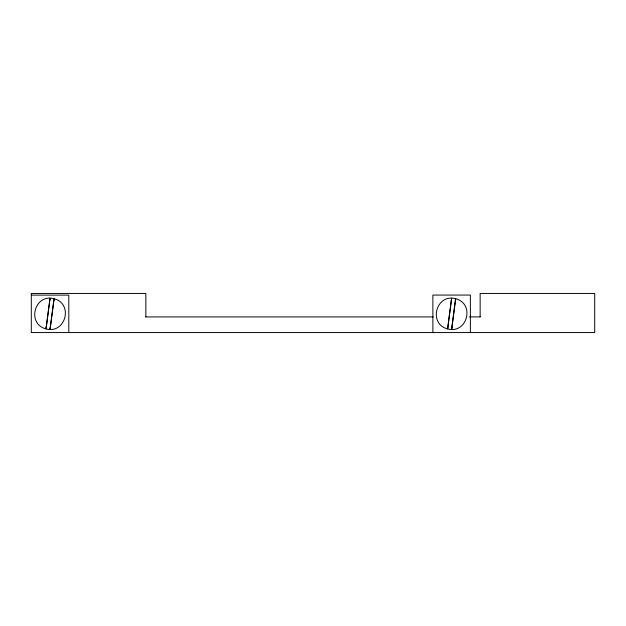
<?xml version="1.0" encoding="UTF-8"?>
<svg xmlns="http://www.w3.org/2000/svg" width="626" height="626" viewBox="0 0 626 626"><rect width="100%" height="100%" fill="white"/><g stroke="black" fill="none" stroke-linecap="round" stroke-linejoin="round"><path stroke-width="0.94" d="M46.144 328.384L50.049 298.195L46.003 328.9C26.362 323.853 34.555 293.281 54.094 298.727C73.735 303.774 65.542 334.347 46.003 328.9L46.285 326.772M53.813 300.856L54.094 298.727L50.049 329.433L53.953 299.244M447.723 328.384L451.628 298.195L447.582 328.9C427.941 323.853 436.134 293.281 455.673 298.727C475.314 303.774 467.121 334.347 447.582 328.9L447.864 326.772M455.392 300.856L455.673 298.727L451.628 329.433L455.532 299.244M49.767 300.324L50.049 298.727M50.049 328.9L50.33 327.304M451.346 300.324L451.628 298.727M451.628 328.9L451.909 327.304M31.3 295.112L68.797 295.112L68.797 332.562M145.741 316.912L433.309 316.912M469.39 316.912L480.259 316.912M480.142 316.912L480.142 293.438L594.7 293.438L594.7 332.562L31.3 332.562L31.3 293.438L145.858 293.438L145.858 316.912M470.376 332.562L470.376 295.065L432.879 295.065L432.879 332.562"/></g></svg>
